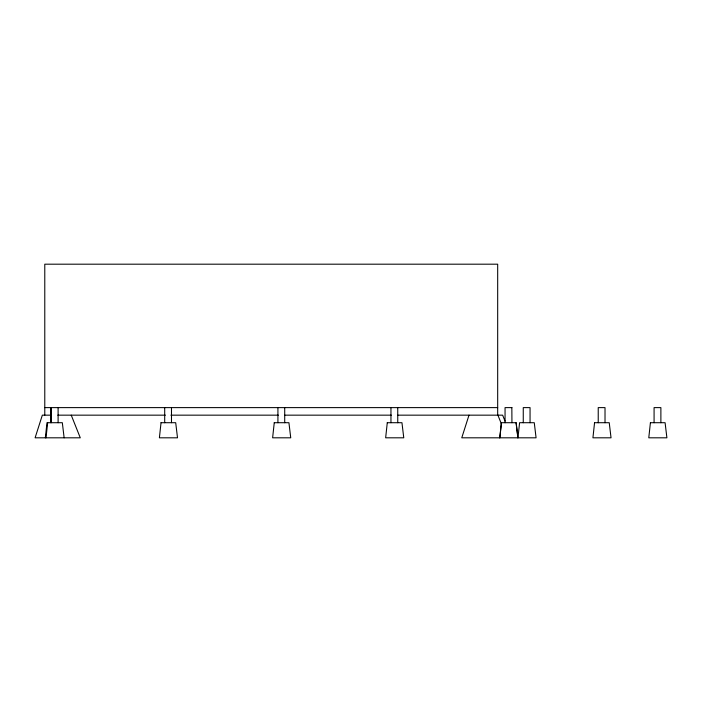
<?xml version="1.0" encoding="UTF-8"?>
<svg xmlns="http://www.w3.org/2000/svg" width="702" height="702" viewBox="0 0 702 702"><rect width="100%" height="100%" fill="white"/><g stroke="black" fill="none" stroke-linecap="round" stroke-linejoin="round"><path stroke-width="1.05" d="M45.349 437.811L46.981 422.709L62.32 422.709L64.136 437.811M46.016 437.811L47.648 422.709M499.754 437.811L501.386 422.709L516.154 422.709L517.962 437.811L519.594 422.709L534.266 422.709L536.082 437.811L461.767 437.811L468.997 415.163M499.842 437.811L501.474 422.709M44.779 407.616L497.683 407.616M511.942 407.616L505.054 407.616L505.054 422.709M51.36 415.163L42.331 415.163L35.1 437.811L80.274 437.811L71.244 415.163M57.818 415.163L165.409 415.163M170.893 415.163L278.361 415.163M284.942 415.163L391.312 415.163M397.894 415.163L502.65 415.163L505.01 421.068M497.911 415.163L501.447 424.026M516.058 422.709L517.865 437.811M660.88 422.709L660.88 407.616L654.08 407.616L654.08 422.709M605.019 422.709L605.019 407.616L598.227 407.616L598.227 422.709M530.054 422.709L530.054 407.616L523.262 407.616L523.262 422.709M511.846 407.616L511.942 422.709M497.683 415.163L497.683 264.189L44.779 264.189L44.779 415.163M397.744 407.616L397.744 422.709M390.953 407.616L390.953 422.709M284.714 407.616L284.714 422.709M277.922 407.616L277.922 422.709M171.49 407.616L171.49 422.709M164.698 407.616L164.698 422.709M58.108 407.616L58.108 422.709M51.316 407.616L51.316 422.709M50.649 407.616L50.649 422.709M161.03 422.709L159.398 437.811L177.509 437.811L175.702 422.709L161.03 422.709M274.254 422.709L272.622 437.811L290.742 437.811L288.926 422.709L274.254 422.709M387.276 422.709L385.652 437.811L403.764 437.811L401.956 422.709L387.276 422.709M594.559 422.709L592.927 437.811L611.038 437.811L609.231 422.709L594.559 422.709M650.412 422.709L648.78 437.811L666.9 437.811L665.092 422.709L650.412 422.709"/></g></svg>
